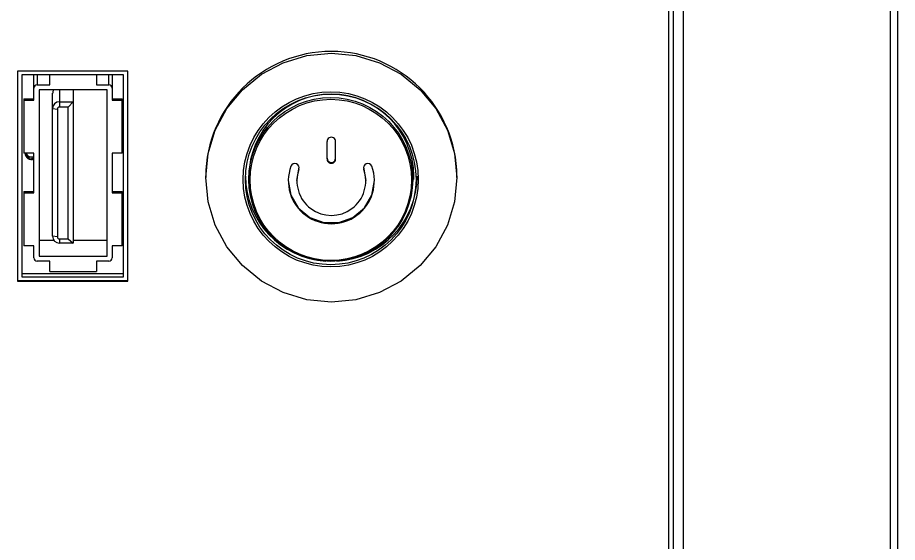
# Model space of a CAD drawing. Header units: inches. Extents: x 0.6 to 61.5, y 0.9 to 41.7.
# Drawn here: x 32.27 to 34.819, y 24.918 to 26.438 of the extents above; entities that cross this region are included whole.
import ezdxf

# ---------------------------------------------------------------- set-up
doc = ezdxf.new("R2010")
doc.units = ezdxf.units.IN
doc.header["$MEASUREMENT"] = 0
doc.layers.add('OBJECT', color=7, linetype='Continuous')

msp = doc.modelspace()

# ---------------------------------------------------------------- linework, layer by layer
at = {"layer": 'OBJECT'}
for p, q in [((34.1992, 13.7211), (34.1992, 27.9579)), ((34.1692, 27.9232), (34.1692, 13.7353)), ((34.8192, 27.6152), (34.8192, 13.7444)), ((34.7994, 14.1613), (34.7994, 27.5569)), ((34.1572, 16.6226), (34.1572, 27.4671)), ((32.5892, 26.2831), (32.2702, 26.2831)), ((32.2702, 26.2831), (32.2702, 25.6741)), ((32.5892, 25.6741), (32.5892, 26.2831)), ((32.5772, 26.2723), (32.2822, 26.2723)), ((32.2822, 26.2723), (32.2822, 25.6871)), ((32.3173, 26.1985), (32.3173, 26.2723)), ((32.3273, 26.2723), (32.3273, 26.2431)), ((32.3631, 26.2431), (32.3631, 26.2723)), ((32.4985, 26.2723), (32.4985, 26.2431)), ((32.5343, 26.2431), (32.5343, 26.2723)), ((32.5443, 26.2723), (32.5443, 26.1985)), ((32.5772, 25.6871), (32.5772, 26.2723)), ((32.3273, 26.2431), (32.3631, 26.2431)), ((32.4985, 26.2431), (32.5343, 26.2431)), ((32.5293, 26.2283), (32.3323, 26.2283)), ((32.3323, 26.2283), (32.3323, 25.747)), ((32.3717, 25.8044), (32.3717, 26.2187)), ((32.3914, 26.2283), (32.3914, 26.1787)), ((32.4308, 26.2283), (32.4308, 25.7849)), ((32.5293, 25.747), (32.5293, 26.2283)), ((32.2881, 26.2023), (32.2881, 26.0451)), ((32.2881, 26.2023), (32.3173, 26.2023)), ((32.2881, 26.1985), (32.3173, 26.1985)), ((32.3914, 26.1942), (32.4308, 26.1942)), ((32.417, 26.1787), (32.3914, 26.1787)), ((32.4308, 26.1942), (32.417, 26.1787)), ((32.417, 25.7966), (32.417, 26.1787)), ((32.5443, 26.2023), (32.5735, 26.2023)), ((32.5443, 26.1985), (32.5735, 26.1985)), ((32.5735, 26.0451), (32.5735, 26.2023)), ((32.3717, 26.1747), (32.3855, 26.1728)), ((32.3855, 26.1728), (32.3855, 25.8024)), ((33.1667, 26.0284), (33.1667, 26.0786)), ((33.1917, 26.0284), (33.1917, 26.0786)), ((32.3173, 26.0451), (32.2881, 26.0451)), ((32.3173, 25.9302), (32.3173, 26.0451)), ((32.5735, 26.0451), (32.5443, 26.0451)), ((32.5443, 26.0451), (32.5443, 25.9302)), ((33.0792, 25.9661), (33.086, 26.0042)), ((33.0852, 25.9984), (33.0852, 26)), ((33.2724, 26.0042), (33.2792, 25.9661)), ((33.2732, 25.9984), (33.2732, 26)), ((32.8152, 25.9786), (32.8152, 25.9743)), ((32.9402, 25.9786), (32.9402, 25.9687)), ((33.4182, 25.9687), (33.4182, 25.9786)), ((33.5432, 25.9743), (33.5432, 25.9786)), ((33.0792, 25.9661), (33.0792, 25.9645)), ((33.2792, 25.9645), (33.2792, 25.9661)), ((32.2881, 25.9339), (32.2881, 25.7767)), ((32.2881, 25.9339), (32.3173, 25.9339)), ((32.2881, 25.9302), (32.3173, 25.9302)), ((32.5443, 25.9339), (32.5735, 25.9339)), ((32.5443, 25.9302), (32.5735, 25.9302)), ((32.5735, 25.7767), (32.5735, 25.9339)), ((32.3855, 25.8024), (32.3717, 25.8044)), ((32.3914, 25.7966), (32.417, 25.7966)), ((32.3914, 25.7966), (32.3914, 25.7849)), ((32.417, 25.7966), (32.4308, 25.7849)), ((32.3173, 25.7767), (32.2881, 25.7767)), ((32.3173, 25.742), (32.3173, 25.7767)), ((32.3323, 25.7929), (32.3755, 25.7929)), ((32.4308, 25.7849), (32.3914, 25.7849)), ((32.4308, 25.7929), (32.5293, 25.7929)), ((32.5735, 25.7767), (32.5443, 25.7767)), ((32.5443, 25.7767), (32.5443, 25.742)), ((32.3323, 25.747), (32.5293, 25.747)), ((32.3631, 25.7321), (32.3273, 25.7321)), ((32.3631, 25.7024), (32.3631, 25.7321)), ((32.5343, 25.7321), (32.4985, 25.7321)), ((32.4985, 25.7321), (32.4985, 25.7024)), ((32.5772, 25.6959), (32.2822, 25.6959)), ((32.3631, 25.7024), (32.4985, 25.7024)), ((32.5892, 25.6752), (32.2702, 25.6752)), ((32.2702, 25.6741), (32.5892, 25.6741)), ((32.2822, 25.6871), (32.5772, 25.6871))]:
    msp.add_line(p, q, dxfattribs=at)
at = {"layer": 'OBJECT', "flags": 128}
for points in [[(32.8152, 25.9743), (32.8222, 26.0446), (32.8429, 26.1122), (32.8765, 26.1745), (32.9218, 26.2291), (32.977, 26.274), (33.0399, 26.3073), (33.1082, 26.3278), (33.1792, 26.3347), (33.2502, 26.3278), (33.3185, 26.3073), (33.3814, 26.274), (33.4366, 26.2291), (33.4818, 26.1745), (33.5155, 26.1122), (33.5362, 26.0446), (33.5432, 25.9743), (33.5362, 25.9039), (33.5155, 25.8363), (33.4818, 25.774), (33.4366, 25.7194), (33.3814, 25.6746), (33.3185, 25.6412), (33.2502, 25.6207), (33.1792, 25.6138), (33.1082, 25.6207), (33.0399, 25.6412), (32.977, 25.6746), (32.9218, 25.7194), (32.8765, 25.774), (32.8429, 25.8363), (32.8222, 25.9039), (32.8152, 25.9743)], [(32.3105, 26.0309), (32.3143, 26.0312), (32.3173, 26.0324)], [(32.3105, 26.0308), (32.3143, 26.0312), (32.3173, 26.0324)], [(32.3105, 26.0308), (32.3143, 26.0311), (32.3173, 26.0323)], [(33.0542, 25.9661), (33.0617, 25.9237), (33.0834, 25.8865), (33.1167, 25.8589), (33.1575, 25.8442), (33.2009, 25.8442), (33.2417, 25.8589), (33.2749, 25.8865), (33.2966, 25.9237), (33.3042, 25.9661), (33.3042, 25.9661)]]:
    msp.add_lwpolyline(points, dxfattribs=at)
at = {"layer": 'OBJECT'}
for centre, radius in [((33.1774, 25.9692), 0.2536), ((33.1774, 25.9691), 0.2472), ((33.1775, 25.969), 0.2373), ((33.1776, 25.9676), 0.2337)]:
    msp.add_circle(centre, radius, dxfattribs=at)
for centre, radius, start, end in [((33.1792, 25.9759), 0.364, 0.419, 179.581), ((32.3272, 26.2332), 0.00995, 89.7212, 179.7185), ((32.5343, 26.2332), 0.00995, 0.2815, 90.2788), ((32.3911, 26.2187), 0.0193, 150.5086, 179.9829), ((33.1792, 25.977), 0.239, 0.3961, 179.6039), ((32.3913, 26.1746), 0.0196, 89.7212, 179.7185), ((32.3914, 26.1728), 0.00588, 89.7212, 179.7185), ((33.1792, 26.0787), 0.0125, 359.6893, 180.3107), ((32.3105, 26.0454), 0.0185, 180.4419, 291.5582), ((32.3096, 26.0482), 0.0174, 187.4863, 272.8976), ((32.3096, 26.0482), 0.0174, 187.4863, 272.8976), ((32.3096, 26.0481), 0.0174, 187.3087, 272.8797), ((32.3105, 26.0532), 0.0186, 206.059, 291.4088), ((33.1792, 26.0306), 0.0125, 180.4509, 359.5491), ((33.1792, 26.0284), 0.0125, 179.992, 0.008), ((33.1792, 25.9653), 0.1247, 160.3456, 19.6544), ((33.0734, 26.0027), 0.0126, 339.7345, 158.769), ((33.2849, 26.0027), 0.0126, 21.3172, 200.1793), ((33.1781, 25.9801), 0.248, 180.3335, 266.5192), ((33.1792, 25.9647), 0.0998, 160.318, 19.682), ((33.1806, 25.9797), 0.2476, 273.3955, 359.7518), ((32.3913, 25.8044), 0.0196, 180.2815, 270.2788), ((32.3914, 25.8025), 0.00588, 180.2815, 270.2788), ((32.3272, 25.7421), 0.00995, 180.2815, 270.2788), ((32.5343, 25.7421), 0.00995, 269.7212, 359.7185)]:
    msp.add_arc(centre, radius, start, end, dxfattribs=at)

doc.saveas('drawing.dxf')
